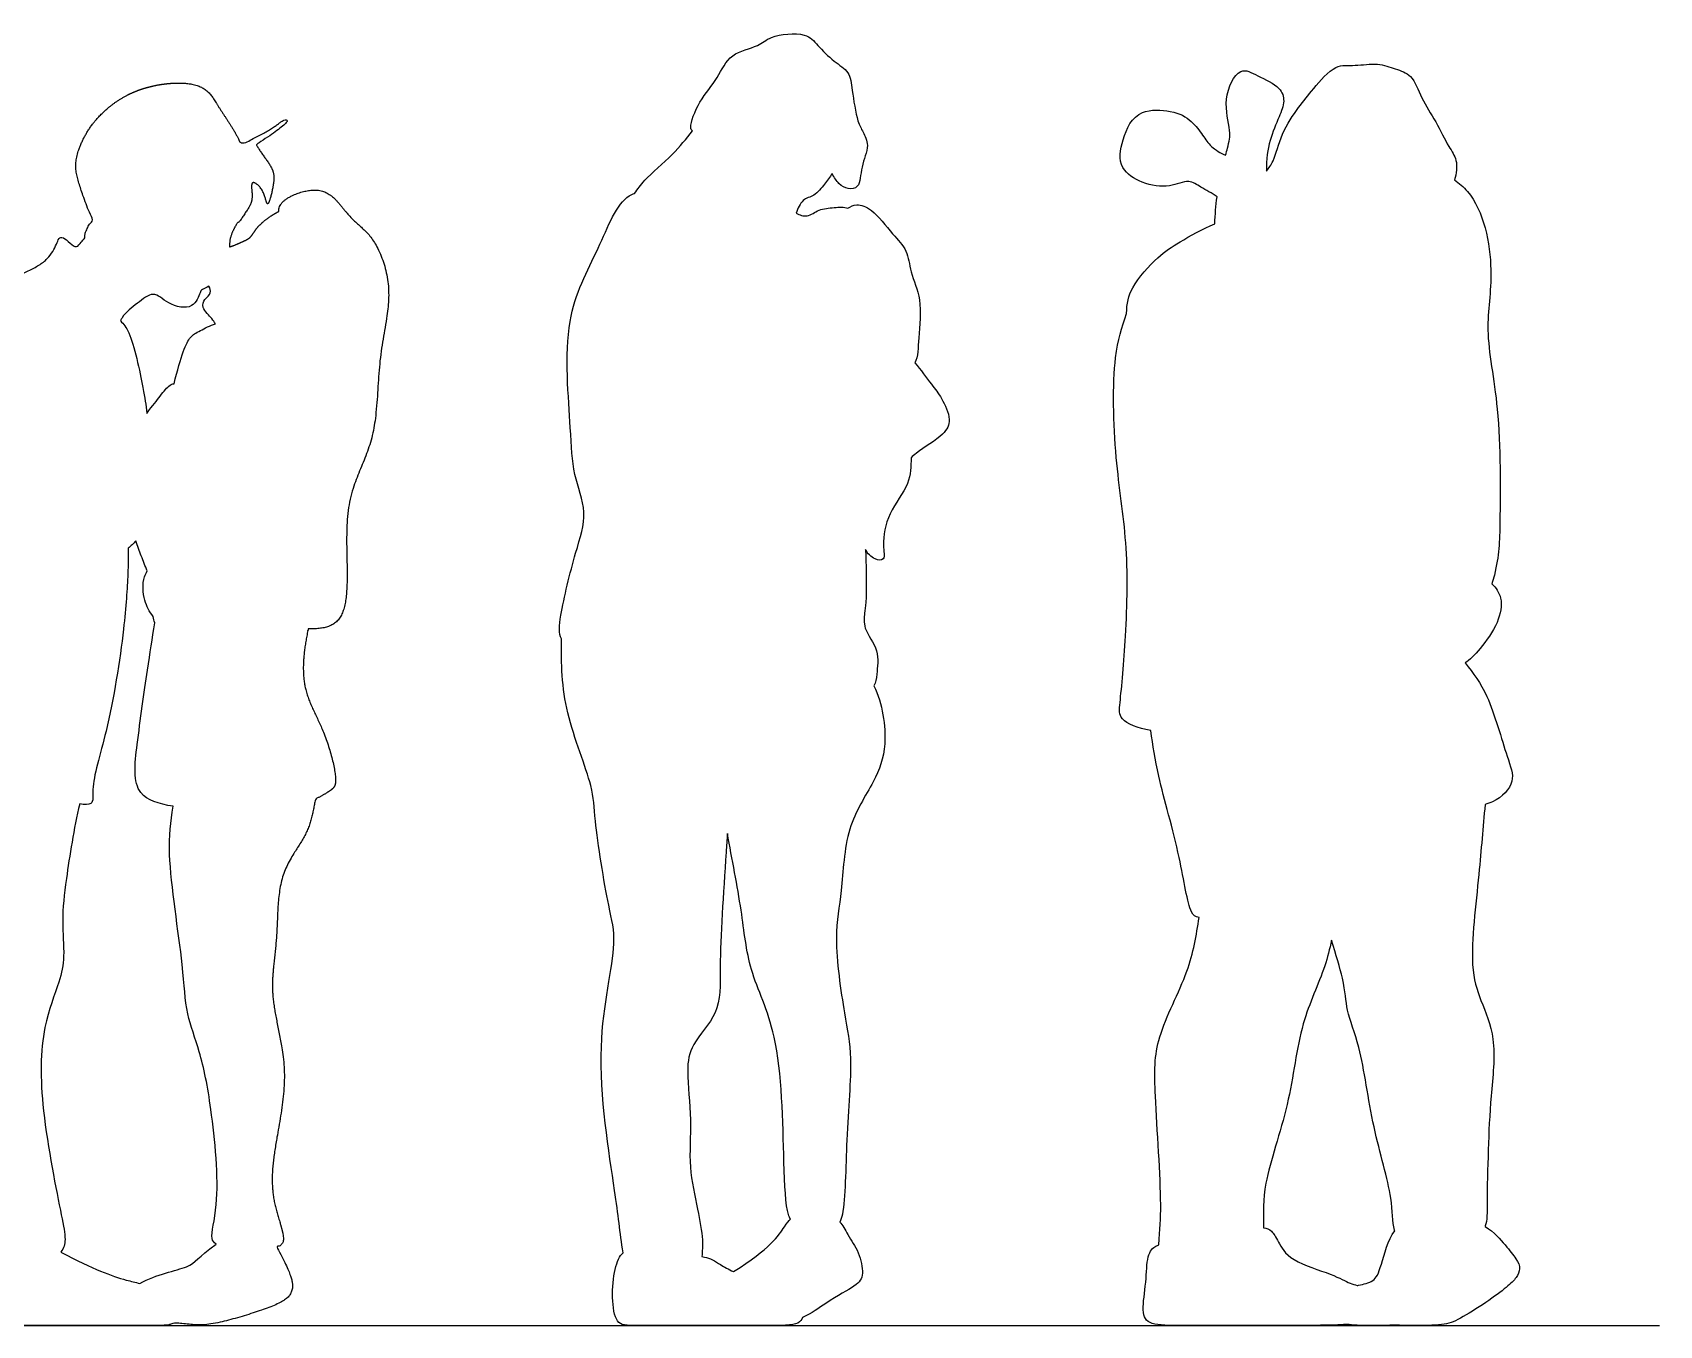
# Model space of a CAD drawing. Header units: millimetres. Extents: x 71.6 to 121.6, y 1.1 to 34.5.
# Drawn here: x 110 to 112.24, y 20.49 to 22.269 of the extents above; entities that cross this region are included whole.
import ezdxf

# ---------------------------------------------------------------- set-up
doc = ezdxf.new("R2010")
doc.units = ezdxf.units.MM

msp = doc.modelspace()

# ---------------------------------------------------------------- linework, layer by layer
msp.add_lwpolyline([(107.9725, 20.4901), (112.2397, 20.4901)])
for points, knots in [([(111.2092, 21.6844), (111.2115, 21.6864), (111.2231, 21.6966), (111.2548, 21.7144), (111.2657, 21.7367), (111.2516, 21.7672), (111.2374, 21.7852), (111.2224, 21.8054), (111.2146, 21.815), (111.219, 21.823), (111.2189, 21.8509), (111.2254, 21.9019), (111.2076, 21.9387), (111.2052, 21.9705), (111.1832, 21.9919), (111.1576, 22.0265), (111.1348, 22.0345), (111.126, 22.0301), (111.1224, 22.0277), (111.1172, 22.03), (111.1031, 22.0282), (111.0822, 22.0272), (111.067, 22.0143), (111.0556, 22.0185), (111.051, 22.0209), (111.0533, 22.0276), (111.0596, 22.0413), (111.0766, 22.0437), (111.0905, 22.0613), (111.0974, 22.0703), (111.1005, 22.0753), (111.1034, 22.07), (111.1102, 22.0596), (111.122, 22.0535), (111.1396, 22.0552), (111.1394, 22.0859), (111.153, 22.1131), (111.143, 22.1333), (111.1346, 22.1476), (111.1279, 22.19), (111.1255, 22.2159), (111.1022, 22.2295), (111.0804, 22.2518), (111.0648, 22.271), (111.0144, 22.2659), (110.9999, 22.2493), (110.9588, 22.2422), (110.9437, 22.2054), (110.9178, 22.1776), (110.9036, 22.141), (110.9069, 22.1354), (110.9083, 22.1342), (110.8995, 22.123), (110.8828, 22.1018), (110.8414, 22.0674), (110.833, 22.0542), (110.8286, 22.0479), (110.8261, 22.0472), (110.8058, 22.0386), (110.7778, 21.9652), (110.7272, 21.8777), (110.7414, 21.7266), (110.7423, 21.6637), (110.7655, 21.6078), (110.7464, 21.554), (110.7262, 21.4704), (110.7237, 21.4425), (110.7281, 21.435), (110.7274, 21.4009), (110.7292, 21.3356), (110.7728, 21.2322), (110.7725, 21.1872), (110.7921, 21.0649), (110.8069, 21.0153), (110.769, 20.8707), (110.8024, 20.6767), (110.8085, 20.6187), (110.8127, 20.5901), (110.8081, 20.5862), (110.8007, 20.5703), (110.7966, 20.5278), (110.8007, 20.5027), (110.8052, 20.4964), (110.8096, 20.4901), (110.8235, 20.4901), (110.9076, 20.4901), (111.0171, 20.4901), (111.0537, 20.4901), (111.059, 20.4979), (111.0597, 20.5012), (111.0724, 20.5068), (111.1019, 20.5283), (111.1359, 20.5454), (111.1449, 20.5587), (111.1381, 20.5919), (111.1225, 20.6131), (111.1151, 20.629), (111.1111, 20.6324), (111.1127, 20.6352), (111.1188, 20.6553), (111.1194, 20.756), (111.1297, 20.8583), (111.1172, 20.9179), (111.1016, 21.0249), (111.1152, 21.0869), (111.1174, 21.1753), (111.1591, 21.2373), (111.1788, 21.2894), (111.1697, 21.346), (111.1582, 21.3706), (111.161, 21.3752), (111.1617, 21.3877), (111.1667, 21.42), (111.1429, 21.4478), (111.145, 21.4713), (111.1483, 21.4854), (111.1474, 21.5356), (111.1467, 21.5557), (111.1466, 21.5581), (111.1492, 21.5526), (111.158, 21.5437), (111.1748, 21.5424), (111.1689, 21.5667), (111.1768, 21.6092), (111.2083, 21.6471), (111.2093, 21.6725), (111.2092, 21.6844)], [2.187071, 2.187071, 2.187071, 2.187071, 2.283401, 2.66386, 2.931815, 3.245631, 3.52645, 3.872841, 3.872841, 3.872841, 4.208731, 4.619867, 4.980589, 5.289709, 5.602007, 5.976421, 6.241024, 6.445112, 6.445112, 6.445112, 6.692851, 6.954512, 7.196615, 7.421501, 7.421501, 7.421501, 7.651966, 7.883214, 8.145457, 8.384148, 8.384148, 8.384148, 8.572297, 8.790205, 8.994123, 9.291147, 9.605549, 9.856839, 10.092253, 10.463053, 10.747649, 11.031175, 11.348213, 11.624481, 12.005769, 12.276047, 12.621033, 12.966296, 13.332101, 13.677759, 13.788735, 13.788735, 13.788735, 14.160342, 14.570413, 14.843773, 14.843773, 14.843773, 14.915356, 15.435761, 16.027583, 16.715013, 17.173084, 17.589776, 18.020547, 18.553775, 18.878544, 18.878544, 18.878544, 19.453829, 20.035929, 20.436639, 21.05203, 21.468918, 22.149184, 22.950796, 23.480406, 23.480406, 23.480406, 23.61399, 23.747575, 23.88116, 23.88116, 23.88116, 24.014744, 24.148329, 24.281913, 24.415498, 24.485582, 24.485582, 24.485582, 24.540978, 24.646024, 24.751069, 24.856114, 24.96116, 25.046778, 25.046778, 25.046778, 25.156769, 25.660265, 26.240494, 26.69478, 27.272853, 27.736549, 28.261092, 28.746229, 29.166413, 29.680072, 29.680072, 29.680072, 29.900726, 30.221491, 30.558355, 30.815954, 31.039724, 31.497176, 31.56443, 31.56443, 31.56443, 31.809207, 31.99828, 32.245382, 32.623035, 33.018217, 33.358312, 33.358312, 33.358312, 33.358312]), ([(112.0091, 21.5108), (112.0103, 21.5148), (112.019, 21.5473), (112.0202, 21.5949), (112.0218, 21.7528), (111.997, 21.8591), (112.0142, 21.9403), (111.996, 22.035), (111.9638, 22.0623), (111.9573, 22.0666), (111.9603, 22.0751), (111.9622, 22.095), (111.9485, 22.1126), (111.9321, 22.1478), (111.9115, 22.1778), (111.9003, 22.212), (111.8756, 22.2192), (111.8518, 22.2285), (111.8205, 22.2228), (111.7922, 22.2269), (111.7627, 22.1913), (111.7427, 22.1669), (111.7185, 22.1317), (111.7096, 22.0925), (111.702, 22.0833), (111.6987, 22.0788), (111.6979, 22.0959), (111.7019, 22.1197), (111.7157, 22.1528), (111.7246, 22.1746), (111.718, 22.1957), (111.6867, 22.2092), (111.6602, 22.225), (111.6369, 22.1764), (111.6505, 22.135), (111.6469, 22.1173), (111.6433, 22.1041), (111.6424, 22.1006), (111.6353, 22.1035), (111.6218, 22.1119), (111.6106, 22.1285), (111.5954, 22.1495), (111.5716, 22.1628), (111.518, 22.1645), (111.4997, 22.1237), (111.4928, 22.0835), (111.5287, 22.0602), (111.5649, 22.0553), (111.5916, 22.0685), (111.6084, 22.0559), (111.6235, 22.0484), (111.6305, 22.0435), (111.629, 22.0316), (111.6279, 22.0188), (111.6275, 22.0063), (111.6109, 21.9993), (111.5787, 21.9813), (111.5485, 21.9618), (111.5115, 21.9204), (111.506, 21.8968), (111.506, 21.8828), (111.4994, 21.863), (111.4856, 21.8225), (111.4888, 21.6802), (111.5086, 21.5696), (111.5063, 21.4439), (111.4975, 21.3505), (111.4942, 21.3226), (111.5212, 21.3123), (111.5393, 21.3089), (111.5424, 21.288), (111.5483, 21.2453), (111.5801, 21.1395), (111.5912, 21.0591), (111.6004, 21.0526), (111.6058, 21.0516), (111.6021, 21.0267), (111.5937, 20.9758), (111.5437, 20.8858), (111.5443, 20.8089), (111.5554, 20.6593), (111.5518, 20.6231), (111.5505, 20.6011), (111.5491, 20.6007), (111.544, 20.5987), (111.5336, 20.5887), (111.5336, 20.5503), (111.526, 20.5073), (111.5358, 20.4901), (111.578, 20.4901), (111.6245, 20.4901), (111.6519, 20.4901), (111.6519, 20.4901), (111.671, 20.4901), (111.7187, 20.4901), (111.7867, 20.4901), (111.8058, 20.4913), (111.8113, 20.4915), (111.8116, 20.4915), (111.8204, 20.4901), (111.8418, 20.4901), (111.8668, 20.4901), (111.8759, 20.4906), (111.8762, 20.4906), (111.8834, 20.4901), (111.9045, 20.4901), (111.9441, 20.4901), (111.9617, 20.4971), (112.0026, 20.5222), (112.0314, 20.5442), (112.0435, 20.556), (112.0487, 20.5681), (112.0438, 20.5811), (112.0284, 20.5991), (112.0127, 20.6184), (111.9996, 20.6264), (111.9997, 20.6266), (112.0027, 20.6344), (112.0019, 20.662), (112.0038, 20.7338), (112.0067, 20.8046), (112.0166, 20.8839), (111.9928, 20.9382), (111.9766, 20.9871), (111.9924, 21.1147), (111.9964, 21.1749), (111.9996, 21.207), (112.0031, 21.2081), (112.0212, 21.2147), (112.0433, 21.239), (112.0282, 21.2745), (112.0056, 21.3593), (111.9835, 21.3876), (111.9722, 21.4021), (111.9783, 21.4054), (111.9942, 21.4225), (112.0184, 21.4556), (112.0249, 21.4914), (112.0144, 21.5053), (112.0091, 21.5108)], [-3.848394, -3.848394, -3.848394, -3.848394, -3.777425, -3.281617, -2.569018, -1.967914, -1.445652, -0.835992, -0.693838, -0.693838, -0.693838, -0.395509, -0.128331, 0.226288, 0.58158, 0.911751, 1.188791, 1.47733, 1.796423, 2.092109, 2.464789, 2.79657, 3.171245, 3.530256, 3.764979, 3.764979, 3.764979, 4.138639, 4.477018, 4.74996, 4.998026, 5.332466, 5.613697, 5.989416, 6.366163, 6.651914, 6.744037, 6.744037, 6.744037, 7.018815, 7.272397, 7.566256, 7.909122, 8.21414, 8.63002, 8.99711, 9.293761, 9.631805, 9.931241, 10.178751, 10.469715, 10.469715, 10.469715, 10.66771, 10.66771, 10.66771, 11.08967, 11.441663, 11.861722, 12.188596, 12.188596, 12.188596, 12.642846, 13.315243, 13.938809, 14.589228, 15.139154, 15.413108, 15.744054, 15.744054, 15.744054, 16.200854, 16.814377, 17.315794, 17.517844, 17.517844, 17.517844, 17.992659, 18.543393, 19.047882, 19.728341, 20.098449, 20.098449, 20.098449, 20.136262, 20.237584, 20.338905, 20.440226, 20.541547, 20.642868, 20.740655, 20.740655, 20.740655, 20.740685, 20.842006, 20.943328, 20.946039, 20.946039, 20.946039, 20.949657, 21.042219, 21.107796, 21.110132, 21.110132, 21.110132, 21.172179, 21.264741, 21.357302, 21.449864, 21.542425, 21.634987, 21.727548, 21.82011, 21.912671, 22.005233, 22.005233, 22.005233, 22.014612, 22.341657, 22.829456, 23.324241, 23.831898, 24.260514, 24.668867, 25.308771, 25.872713, 25.872713, 25.872713, 25.955921, 26.31349, 26.654445, 27.188236, 27.61454, 27.61454, 27.61454, 27.91997, 28.296051, 28.628719, 28.903938, 28.903938, 28.903938, 28.903938]), ([(110.2515, 21.8687), (110.2442, 21.8663), (110.2275, 21.8578), (110.2169, 21.8518), (110.208, 21.8347), (110.1992, 21.8048), (110.1945, 21.7861), (110.1925, 21.7859), (110.1863, 21.7836), (110.1773, 21.7712), (110.1652, 21.7563), (110.1571, 21.7453), (110.1557, 21.7573), (110.1527, 21.7784), (110.1357, 21.8584), (110.1251, 21.8677), (110.1208, 21.873), (110.1215, 21.8744), (110.1272, 21.8846), (110.1435, 21.8955), (110.1663, 21.9157), (110.1854, 21.8948), (110.2215, 21.8863), (110.2302, 21.9114), (110.2324, 21.916), (110.2392, 21.9184), (110.2425, 21.9203), (110.2441, 21.9176), (110.2469, 21.9101), (110.2359, 21.9029), (110.2317, 21.8904), (110.2473, 21.8759), (110.2499, 21.8711), (110.2515, 21.8687)], [-0.312667, -0.312667, -0.312667, -0.312667, -0.243125, -0.162083, -0.081042, 0, 0, 0, 0.064417, 0.230812, 0.373956, 0.373956, 0.373956, 0.722464, 1.231886, 1.494615, 1.494615, 1.494615, 1.541019, 1.85323, 2.141178, 2.427314, 2.753558, 3.019275, 3.156704, 3.314893, 3.314893, 3.314893, 3.493216, 3.689687, 3.883279, 4.138878, 4.308957, 4.308957, 4.308957, 4.308957]), ([(110.1931, 21.2046), (110.1903, 21.1825), (110.1828, 21.1399), (110.2083, 20.9867), (110.2097, 20.9209), (110.2318, 20.8648), (110.247, 20.788), (110.259, 20.6617), (110.2433, 20.6109), (110.2493, 20.6042), (110.2524, 20.6022), (110.2263, 20.5835), (110.2247, 20.5697), (110.1704, 20.5609), (110.1473, 20.548), (110.1416, 20.5493), (110.1168, 20.5553), (110.0842, 20.5671), (110.0386, 20.5912), (110.0431, 20.5963), (110.046, 20.6102), (110.0385, 20.646), (110.0097, 20.7883), (110.0104, 20.8965), (110.0368, 20.9614), (110.0446, 20.9978), (110.0393, 21.0491), (110.046, 21.1064), (110.0566, 21.1742), (110.0646, 21.208), (110.0717, 21.2067), (110.0851, 21.2065), (110.079, 21.2333), (110.1051, 21.3113), (110.1262, 21.445), (110.1312, 21.522), (110.1315, 21.5479), (110.1315, 21.5598), (110.1352, 21.5629), (110.1387, 21.5662), (110.142, 21.5698), (110.1444, 21.5629), (110.1493, 21.5491), (110.1548, 21.5353), (110.1577, 21.5285), (110.1561, 21.526), (110.1505, 21.5145), (110.1524, 21.4873), (110.1606, 21.4726), (110.1657, 21.466), (110.1663, 21.4629), (110.1671, 21.46), (110.1679, 21.457), (110.1645, 21.4353), (110.158, 21.392), (110.1436, 21.2932), (110.1358, 21.2189), (110.1736, 21.208), (110.1931, 21.2046)], [0, 0, 0, 0, 0.473626, 1.187249, 1.665364, 2.093402, 2.615255, 3.277683, 3.674272, 3.854083, 3.854083, 3.854083, 4.0679, 4.281717, 4.281717, 4.281717, 4.341293, 4.518779, 4.518779, 4.518779, 4.766187, 5.105886, 5.803751, 6.423706, 6.890904, 7.239623, 7.64286, 8.087541, 8.678364, 8.678364, 8.678364, 8.850243, 9.105646, 9.631241, 10.32172, 10.82622, 11.172531, 11.172531, 11.172531, 11.222823, 11.222823, 11.222823, 11.493892, 11.767417, 11.767417, 11.767417, 11.868134, 12.19564, 12.485749, 12.485749, 12.485749, 12.593782, 12.593782, 12.593782, 13.063318, 13.651696, 14.123507, 14.480557, 14.480557, 14.480557, 14.480557]), ([(110.9564, 21.1673), (110.9627, 21.132), (110.9769, 21.0624), (110.9846, 20.9766), (111.0308, 20.8908), (111.0332, 20.7323), (111.0367, 20.6498), (111.0422, 20.6382), (111.0434, 20.6366), (111.041, 20.6345), (111.0322, 20.6224), (111.0149, 20.5951), (110.9649, 20.5643), (110.9575, 20.5674), (110.9446, 20.5752), (110.9308, 20.5838), (110.9224, 20.5847), (110.9212, 20.5848), (110.9219, 20.5925), (110.9231, 20.6087), (110.9155, 20.6519), (110.902, 20.7088), (110.908, 20.7717), (110.8995, 20.8394), (110.9054, 20.8783), (110.9484, 20.9204), (110.9444, 20.9883), (110.9514, 21.0921), (110.9558, 21.1587), (110.9564, 21.1673)], [0, 0, 0, 0, 0.590024, 1.108212, 1.671123, 2.393172, 2.803459, 2.887212, 2.887212, 2.887212, 2.930975, 3.032876, 3.032876, 3.032876, 3.128509, 3.262094, 3.286281, 3.286281, 3.286281, 3.560105, 3.932292, 4.368269, 4.826497, 5.292273, 5.642305, 6.056301, 6.510064, 7.224911, 7.330964, 7.330964, 7.330964, 7.330964]), ([(111.6945, 20.6246), (111.6942, 20.645), (111.693, 20.6877), (111.7325, 20.7945), (111.7428, 20.9052), (111.7763, 20.9713), (111.7857, 21.0083), (111.7881, 21.0203), (111.7942, 21.0006), (111.8074, 20.9576), (111.8074, 20.9241), (111.8301, 20.8706), (111.843, 20.763), (111.873, 20.6694), (111.8719, 20.6323), (111.8751, 20.6207), (111.8752, 20.6204), (111.8656, 20.6083), (111.8558, 20.5668), (111.847, 20.5498), (111.832, 20.5468), (111.8241, 20.5452), (111.8236, 20.5451), (111.8205, 20.5462), (111.8103, 20.5487), (111.7941, 20.5595), (111.728, 20.5795), (111.7142, 20.6072), (111.7059, 20.6213), (111.6992, 20.624), (111.6945, 20.6246)], [0, 0, 0, 0, 0.436517, 1.026564, 1.62017, 2.133633, 2.371309, 2.371309, 2.371309, 2.657492, 3.040659, 3.460384, 4.065953, 4.641886, 5.02383, 5.033539, 5.033539, 5.033539, 5.1261, 5.218662, 5.311223, 5.318403, 5.318403, 5.318403, 5.37056, 5.471881, 5.573202, 5.674523, 5.775844, 5.872055, 5.872055, 5.872055, 5.872055])]:
    msp.add_open_spline(points, degree=3, knots=knots)
msp.add_rational_spline([(110.3794, 21.449), (110.3926, 21.4484), (110.4278, 21.4514), (110.4359, 21.5209), (110.4261, 21.6295), (110.4764, 21.7092), (110.4732, 21.8241), (110.4993, 21.9136), (110.4713, 21.9898), (110.4368, 22.012), (110.4129, 22.0493), (110.3803, 22.0568), (110.3398, 22.0389), (110.3388, 22.0254), (110.3389, 22.0234), (110.3348, 22.0213), (110.3267, 22.0168), (110.3082, 22.0023), (110.3007, 21.987), (110.2897, 21.9822), (110.2775, 21.9764), (110.271, 21.9744), (110.2709, 21.977), (110.2712, 21.9867), (110.2762, 21.9983), (110.2801, 22.005), (110.2822, 22.008), (110.2822, 22.008), (110.2839, 22.0073), (110.2929, 22.0226), (110.3055, 22.0384), (110.2973, 22.0701), (110.3194, 22.0539), (110.3226, 22.0219), (110.3322, 22.0609), (110.3329, 22.0803), (110.3161, 22.1013), (110.3106, 22.1106), (110.3076, 22.1152), (110.3295, 22.1293), (110.356, 22.1477), (110.3457, 22.1506), (110.3346, 22.1395), (110.3085, 22.126), (110.2918, 22.1175), (110.2906, 22.1169), (110.2892, 22.1168), (110.2878, 22.1172), (110.2865, 22.1177), (110.2855, 22.1186), (110.2849, 22.1198), (110.2768, 22.1365), (110.2549, 22.1668), (110.2349, 22.2056), (110.1421, 22.1977), (110.09, 22.1563), (110.0689, 22.1245), (110.0556, 22.0886), (110.065, 22.0566), (110.0756, 22.0263), (110.0829, 22.0122), (110.079, 22.008), (110.0746, 21.9987), (110.0705, 21.9899), (110.0724, 21.9881), (110.0725, 21.988), (110.0713, 21.9863), (110.0687, 21.9827), (110.0614, 21.9757), (110.0572, 21.9728), (110.0509, 21.9814), (110.0377, 21.9928), (110.0326, 21.9768), (110.0168, 21.9478), (109.9575, 21.931), (109.902, 21.8561), (109.8603, 21.7462), (109.8484, 21.5971), (109.8242, 21.441), (109.8175, 21.3201), (109.8163, 21.2776), (109.8213, 21.2512), (109.836, 21.2469), (109.8424, 21.246), (109.8442, 21.2262), (109.8476, 21.1867), (109.8671, 21.1395), (109.8499, 21.0872), (109.888, 21.0384), (109.8743, 20.9754), (109.9001, 20.9222), (109.8783, 20.8283), (109.9099, 20.6784), (109.9302, 20.6005), (109.9388, 20.5876), (109.9262, 20.5491), (109.9176, 20.509), (109.9391, 20.4901), (109.9972, 20.4901), (110.0942, 20.4901), (110.1751, 20.4901), (110.1889, 20.4901), (110.1933, 20.4937), (110.1937, 20.4941), (110.2235, 20.4901), (110.2445, 20.4901), (110.298, 20.5051), (110.3436, 20.5209), (110.3606, 20.536), (110.3575, 20.5586), (110.3361, 20.5978), (110.3421, 20.6), (110.35, 20.6085), (110.3272, 20.6632), (110.3304, 20.7292), (110.3536, 20.8295), (110.3357, 20.9069), (110.3268, 20.96), (110.3385, 21.0285), (110.3357, 21.113), (110.3806, 21.1651), (110.3863, 21.1985), (110.389, 21.2144), (110.3975, 21.2186), (110.4124, 21.2274), (110.4212, 21.2375), (110.403, 21.3107), (110.368, 21.3652), (110.3729, 21.4184), (110.3788, 21.4465), (110.3794, 21.449)], [1, 1, 1, 1, 1, 1, 1, 1, 1, 1, 1, 1, 1, 1, 1, 1, 1, 1, 1, 1, 1, 1, 1, 1, 1, 1, 1, 1, 1, 1, 1, 1, 1, 1, 1, 1, 1, 1, 1, 1, 1, 1, 1, 1, 1, 0.948079078782, 0.948079078782, 1, 0.948079078782, 0.948079078782, 1, 1, 1, 1, 1, 1, 1, 1, 1, 1, 1, 1, 1, 1, 1, 1, 1, 1, 1, 1, 1, 1, 1, 1, 1, 1, 1, 1, 1, 1, 1, 1, 1, 1, 1, 1, 1, 1, 1, 1, 1, 1, 1, 1, 1, 1, 1, 1, 1, 1, 1, 1, 1, 1, 1, 1, 1, 1, 1, 1, 1, 1, 1, 1, 1, 1, 1, 1, 1, 1, 1, 1, 1, 1, 1, 1, 1, 1, 1, 1, 1], degree=3, knots=[0, 0, 0, 0, 0.365593, 0.814422, 1.419154, 1.973059, 2.584805, 3.147966, 3.643372, 4.011227, 4.380572, 4.710253, 5.099886, 5.167484, 5.167484, 5.167484, 5.383744, 5.662801, 5.896905, 6.091759, 6.353692, 6.353692, 6.353692, 6.441869, 6.682099, 6.875425, 6.875425, 6.875425, 6.881219, 7.107692, 7.390986, 7.655469, 7.894966, 8.151043, 8.441254, 8.716248, 9.00413, 9.239997, 9.239997, 9.239997, 9.665725, 9.76957, 10.005483, 10.342627, 10.342627, 10.342627, 10.356297, 10.356297, 10.356297, 10.369968, 10.369968, 10.369968, 10.778924, 11.142321, 11.670232, 12.143494, 12.497492, 12.8419, 13.177632, 13.558393, 13.558393, 13.558393, 13.797367, 13.975464, 13.98659, 13.98659, 13.98659, 14.134383, 14.359683, 14.359683, 14.359683, 14.606909, 14.798919, 15.120294, 15.559806, 16.107157, 16.733239, 17.442714, 18.186183, 18.81613, 19.189637, 19.483132, 19.643888, 19.643888, 19.643888, 20.090979, 20.498476, 20.906287, 21.339944, 21.787985, 22.214835, 22.770408, 23.508442, 24.050329, 24.050329, 24.050329, 24.227815, 24.405301, 24.582787, 24.760273, 24.937759, 25.115245, 25.134831, 25.134831, 25.134831, 25.299212, 25.463594, 25.627976, 25.792357, 25.956739, 25.956739, 25.956739, 26.17282, 26.591064, 27.074373, 27.660161, 28.17277, 28.590514, 29.071318, 29.598956, 30.065073, 30.467943, 30.467943, 30.467943, 30.658141, 30.879562, 31.359501, 31.83687, 32.333515, 32.382573, 32.382573, 32.382573, 32.382573])

doc.saveas('drawing.dxf')
